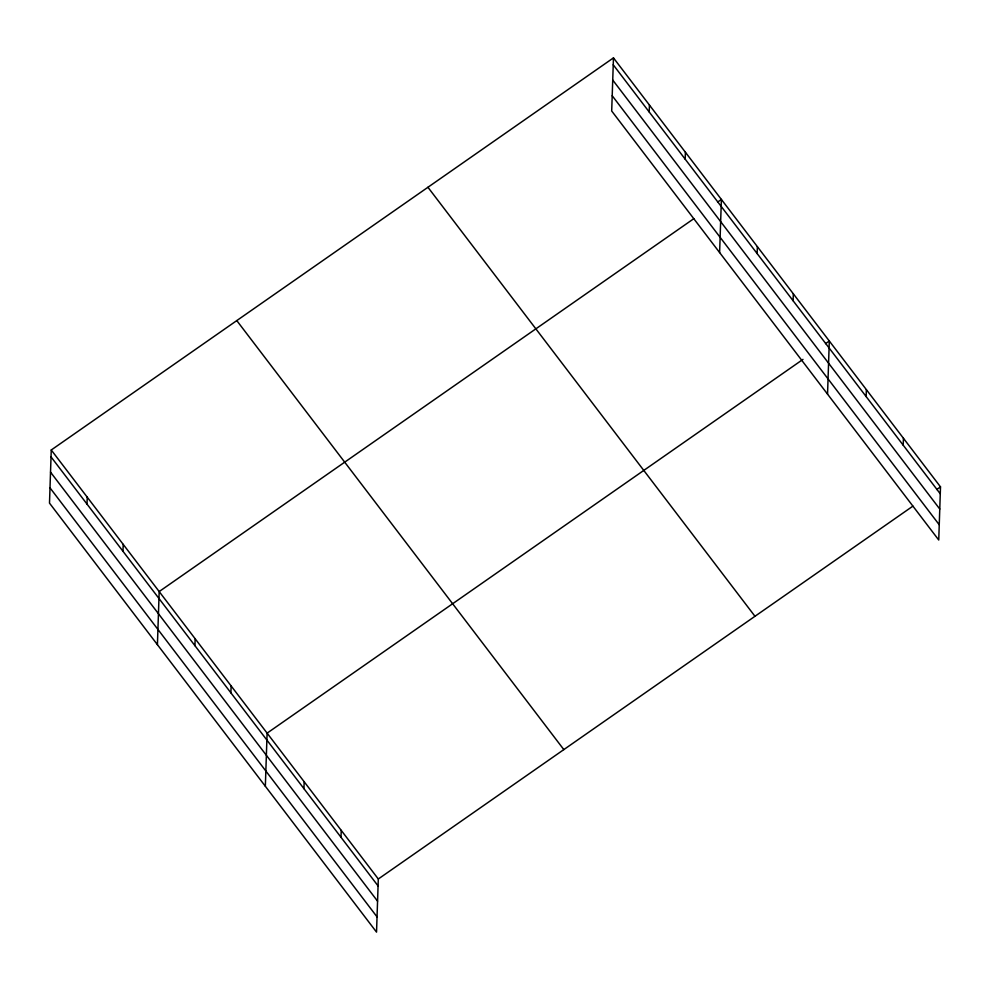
<?xml version="1.0" encoding="UTF-8"?>
<svg xmlns="http://www.w3.org/2000/svg" width="990" height="990" viewBox="0 0 990 990"><rect width="100%" height="100%" fill="white"/><g stroke="black" fill="none" stroke-linecap="round" stroke-linejoin="round"><path stroke-width="1.49" d="M51.257 449.992L49.5 503.118L376.534 932.122L378.304 878.996L51.257 449.992L613.466 57.878L940.5 486.882L938.743 540.008L611.696 111.004L613.466 57.878M87.009 504.096L87.231 497.178M122.983 551.282L123.206 544.376M157.422 644.688L159.18 591.562L693.804 218.691M194.931 645.666L195.154 638.76M230.905 692.851L231.128 685.946M265.345 786.258L267.102 733.145L802.989 359.382M303.942 788.671L304.165 781.754M341.006 837.293L341.228 830.375M649.205 111.981L649.44 105.064M685.179 159.167L685.414 152.262M719.619 252.574L721.388 199.448L717.626 202.071M757.127 253.551L757.362 246.646M793.101 300.737L793.337 293.832M827.541 394.144L829.311 341.03L825.549 343.641M866.139 396.557L866.374 389.639M903.202 445.178L903.437 438.261M378.304 878.996L912.916 506.125M936.738 489.506L940.5 486.882M613.231 64.783L940.265 493.8M612.723 80.042L939.77 509.046M612.204 95.745L939.238 524.762M427.94 187.271L754.974 616.287M236.783 320.599L563.83 749.603M51.035 456.897L378.069 885.914M50.527 472.156L377.561 901.16M50.007 487.86L377.042 916.876"/></g></svg>
